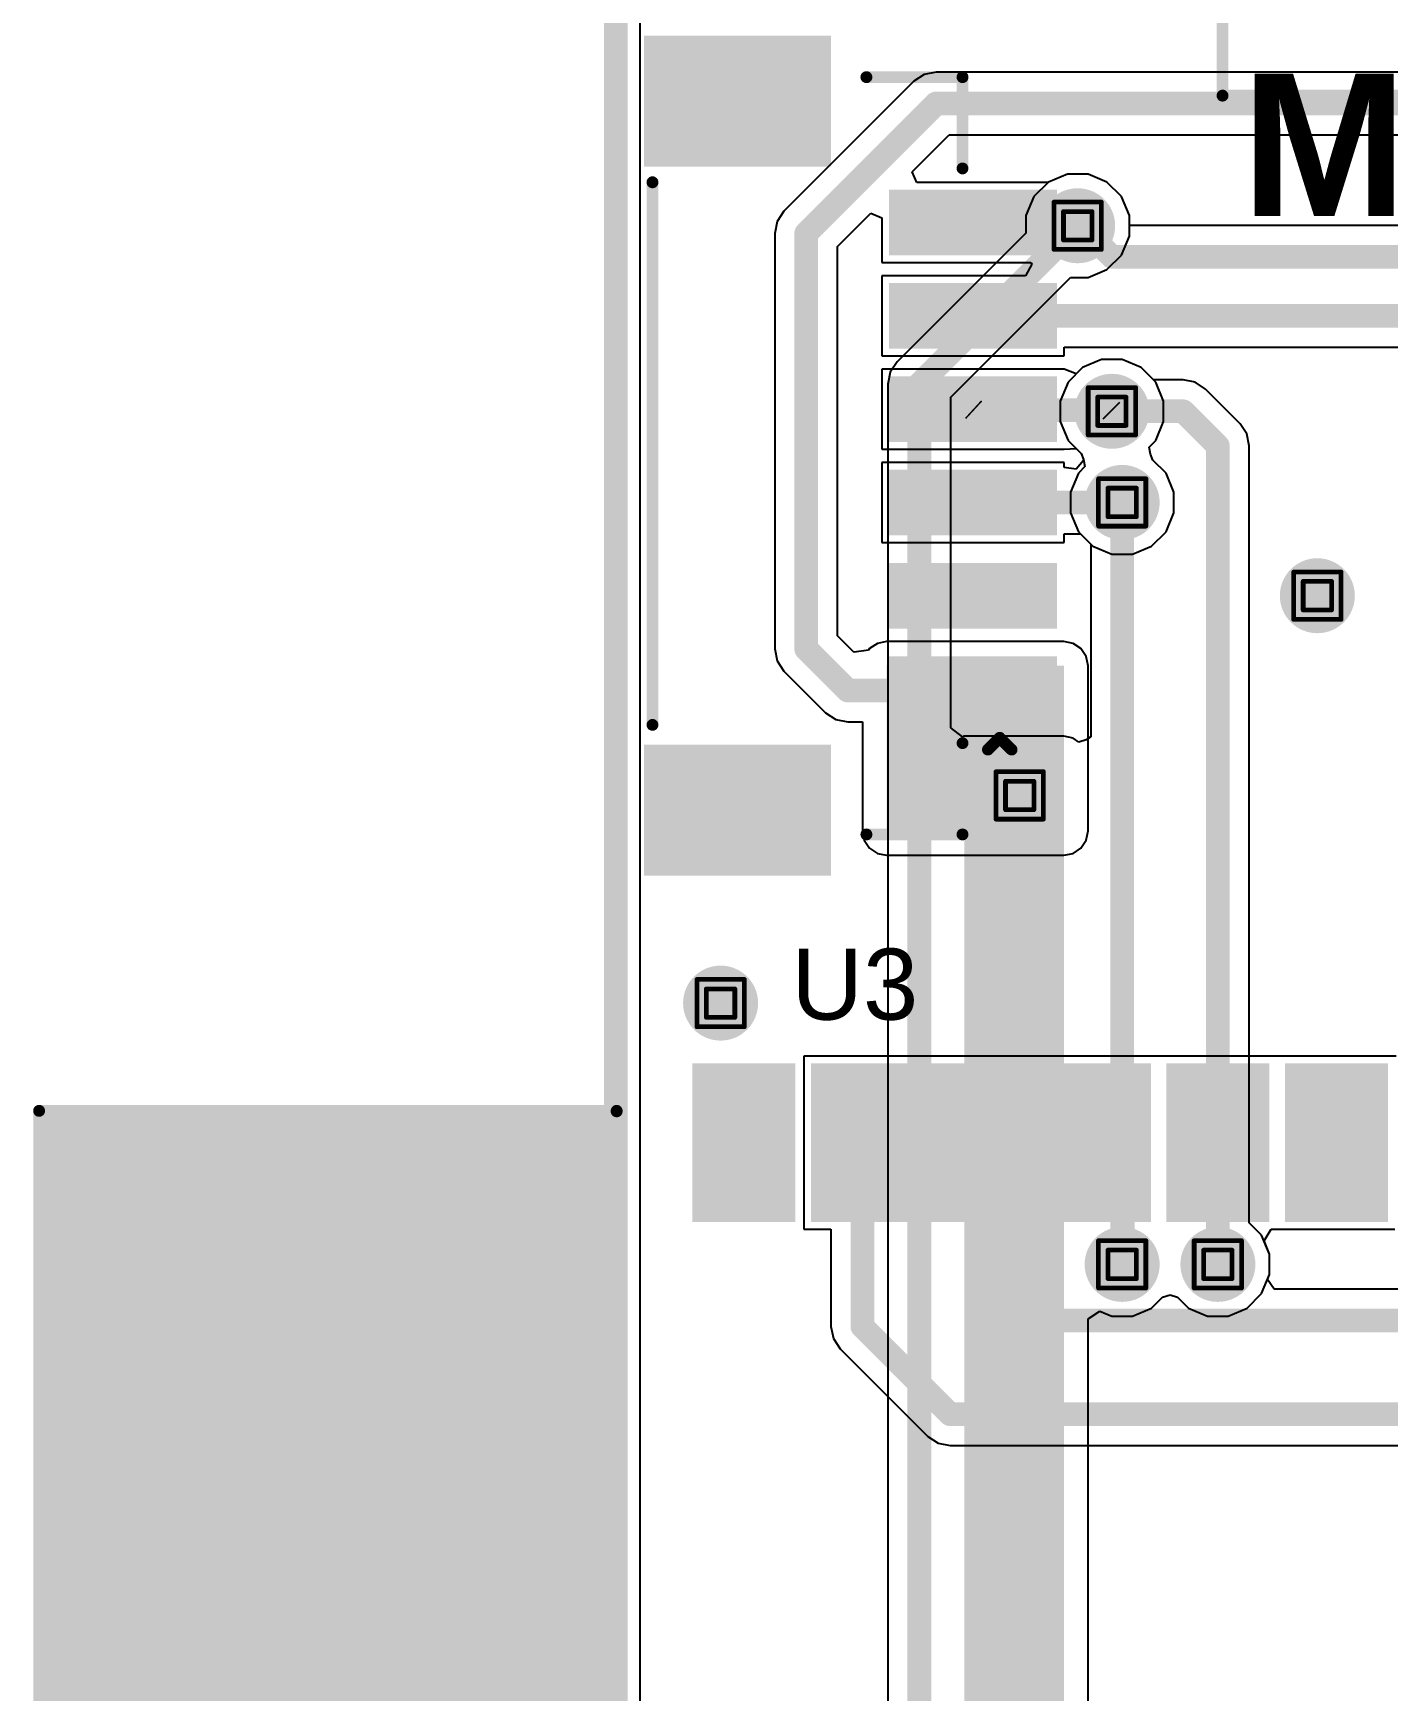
# Model space of a CAD drawing. Header units: inches. Extents: x -6 to 198, y 0 to 119.
# Drawn here: x -6.25 to 8.27, y 30.52 to 48.29 of the extents above; entities that cross this region are included whole.
import ezdxf

# ---------------------------------------------------------------- set-up
doc = ezdxf.new("R2010")
doc.units = ezdxf.units.IN
for name, color, linetype in [('Board Outline', 216, 'Continuous'), ('Bottom Layer', 5, 'Continuous'), ('Bottom Solder', 6, 'Continuous'), ('Drill Drawing', 1, 'Continuous'), ('Keep-Out Layer', 6, 'Continuous'), ('Multi-Layer', 9, 'Continuous'), ('Pad Holes', 156, 'Continuous'), ('Top Layer', 1, 'Continuous'), ('Top Overlay', 2, 'Continuous'), ('Top Paste', 8, 'Continuous'), ('Top Solder', 216, 'Continuous'), ('Via Holes', 16, 'Continuous')]:
    doc.layers.add(name, color=color, linetype=linetype)
doc.styles.add('Arial', font='', dxfattribs={"height": 0.2})
doc.styles.add('Arial_Bold', font='', dxfattribs={"height": 0.2})
doc.styles.get('Arial').set_extended_font_data('Arial')
doc.styles.get('Arial_Bold').set_extended_font_data('Arial', bold=True)

# ---------------------------------------------------------------- blocks, each defined once
blk = doc.blocks.new('41_SMD_M______31')
at = {"layer": 'Keep-Out Layer'}
blk.add_hatch(color=6, dxfattribs=at).paths.add_polyline_path([(-9.045, 10.287), (9.04, 10.287), (9.04, 16.383), (-9.045, 16.383)])
at = {"layer": 'Top Layer'}
for points in [[(8, 9.33), (9.5, 9.33), (9.5, 8.43), (8, 8.43)], [(8, 8.06), (9.5, 8.06), (9.5, 7.16), (8, 7.16)], [(8, 6.79), (9.5, 6.79), (9.5, 5.89), (8, 5.89)], [(8, 5.52), (9.5, 5.52), (9.5, 4.62), (8, 4.62)], [(8, 4.25), (9.5, 4.25), (9.5, 3.35), (8, 3.35)], [(8, 2.98), (9.5, 2.98), (9.5, 2.08), (8, 2.08)]]:
    blk.add_hatch(color=1, dxfattribs=at).paths.add_polyline_path(points)
at = {"layer": 'Top Overlay'}
for points in [[(2.746, 15.367), (5.286, 15.367), (5.286, 15.9), (2.746, 15.9)], [(3.279, 13.36), (3.279, 15.9), (2.746, 15.9), (2.746, 13.36)], [(5.286, 13.36), (5.286, 15.9), (4.752, 15.9), (4.752, 13.36)], [(7.292, 13.36), (7.292, 15.9), (6.759, 15.9), (6.759, 13.36)], [(0.739, 13.36), (3.279, 13.36), (3.279, 13.894), (0.739, 13.894)], [(4.752, 13.36), (7.292, 13.36), (7.292, 13.894), (4.752, 13.894)]]:
    blk.add_hatch(color=2, dxfattribs=at).paths.add_polyline_path(points)
at = {"layer": 'Top Paste'}
for points in [[(8, 9.33), (9.5, 9.33), (9.5, 8.43), (8, 8.43)], [(8, 8.06), (9.5, 8.06), (9.5, 7.16), (8, 7.16)], [(8, 6.79), (9.5, 6.79), (9.5, 5.89), (8, 5.89)], [(8, 5.52), (9.5, 5.52), (9.5, 4.62), (8, 4.62)], [(8, 4.25), (9.5, 4.25), (9.5, 3.35), (8, 3.35)], [(8, 2.98), (9.5, 2.98), (9.5, 2.08), (8, 2.08)]]:
    blk.add_hatch(color=8, dxfattribs=at).paths.add_polyline_path(points)
at = {"layer": 'Top Solder'}
for points in [[(7.898, 9.432), (9.602, 9.432), (9.602, 8.328), (7.898, 8.328)], [(7.898, 8.162), (9.602, 8.162), (9.602, 7.058), (7.898, 7.058)], [(7.898, 6.892), (9.602, 6.892), (9.602, 5.788), (7.898, 5.788)], [(7.898, 5.622), (9.602, 5.622), (9.602, 4.518), (7.898, 4.518)], [(7.898, 4.352), (9.602, 4.352), (9.602, 3.248), (7.898, 3.248)], [(7.898, 3.082), (9.602, 3.082), (9.602, 1.978), (7.898, 1.978)]]:
    blk.add_hatch(color=216, dxfattribs=at).paths.add_polyline_path(points)
at = {"layer": 'Top Overlay', "const_width": 0.127}
for points in [[(9.091, 16.434), (-9.096, 16.434)], [(9.091, 16.434), (9.091, 10.244)], [(9.086, 10.244), (-9.096, 10.244)]]:
    blk.add_lwpolyline(points, dxfattribs=at)
at = {"layer": 'Top Overlay', "const_width": 0.0635}
for points in [[(9.059, 16.434, 1), (9.123, 16.434, 1)], [(9.059, 16.434, 1), (9.123, 16.434, 1)], [(9.054, 10.244, 1), (9.118, 10.244, 1)], [(9.059, 10.244, 1), (9.123, 10.244, 1)]]:
    blk.add_lwpolyline(points, format="xyb", close=True, dxfattribs=at)
blk = doc.blocks.new('SS_12D10L9_33')
at = {"layer": 'Bottom Layer'}
blk.add_hatch(color=5, dxfattribs=at).paths.add_polyline_path([(-5.95, 1.25), (-3.45, 1.25), (-3.45, -1.25), (-5.95, -1.25)])
h = blk.add_hatch(color=5, dxfattribs=at)
edge = h.paths.add_edge_path()
edge.add_arc((0, 0), 1.25, 0, 360)
h = blk.add_hatch(color=5, dxfattribs=at)
edge = h.paths.add_edge_path()
edge.add_arc((4.7, 0), 1.25, 0, 360)
at = {"layer": 'Bottom Solder'}
blk.add_hatch(color=6, dxfattribs=at).paths.add_polyline_path([(-6.001, 1.301), (-3.399, 1.301), (-3.399, -1.301), (-6.001, -1.301)])
h = blk.add_hatch(color=6, dxfattribs=at)
edge = h.paths.add_edge_path()
edge.add_arc((0, 0), 1.301, 0, 360)
h = blk.add_hatch(color=6, dxfattribs=at)
edge = h.paths.add_edge_path()
edge.add_arc((4.7, 0), 1.301, 0, 360)
at = {"layer": 'Multi-Layer'}
blk.add_hatch(color=9, dxfattribs=at).paths.add_polyline_path([(-5.95, 1.25), (-3.45, 1.25), (-3.45, -1.25), (-5.95, -1.25)])
h = blk.add_hatch(color=9, dxfattribs=at)
edge = h.paths.add_edge_path()
edge.add_arc((0, 0), 1.25, 0, 360)
h = blk.add_hatch(color=9, dxfattribs=at)
edge = h.paths.add_edge_path()
edge.add_arc((4.7, 0), 1.25, 0, 360)
at = {"layer": 'Pad Holes'}
h = blk.add_hatch(color=7, dxfattribs=at)
edge = h.paths.add_edge_path()
edge.add_arc((-4.7, 0), 0.85, 0, 360)
h = blk.add_hatch(color=7, dxfattribs=at)
edge = h.paths.add_edge_path()
edge.add_arc((0, 0), 0.85, 0, 360)
h = blk.add_hatch(color=7, dxfattribs=at)
edge = h.paths.add_edge_path()
edge.add_arc((4.7, 0), 0.85, 0, 360)
at = {"layer": 'Top Layer'}
blk.add_hatch(color=1, dxfattribs=at).paths.add_polyline_path([(-5.95, 1.25), (-3.45, 1.25), (-3.45, -1.25), (-5.95, -1.25)])
h = blk.add_hatch(color=1, dxfattribs=at)
edge = h.paths.add_edge_path()
edge.add_arc((0, 0), 1.25, 0, 360)
h = blk.add_hatch(color=1, dxfattribs=at)
edge = h.paths.add_edge_path()
edge.add_arc((4.7, 0), 1.25, 0, 360)
at = {"layer": 'Top Solder'}
blk.add_hatch(color=216, dxfattribs=at).paths.add_polyline_path([(-6.001, 1.301), (-3.399, 1.301), (-3.399, -1.301), (-6.001, -1.301)])
h = blk.add_hatch(color=216, dxfattribs=at)
edge = h.paths.add_edge_path()
edge.add_arc((0, 0), 1.301, 0, 360)
h = blk.add_hatch(color=216, dxfattribs=at)
edge = h.paths.add_edge_path()
edge.add_arc((4.7, 0), 1.301, 0, 360)
at = {"layer": 'Top Overlay', "const_width": 0.127}
for points in [[(-6.477, 3.429), (6.477, 3.429)], [(-6.477, -3.429), (-6.477, 3.429)], [(6.477, -3.429), (6.477, 3.429)], [(-2.794, 2.54), (2.921, 2.54)], [(-2.794, -2.54), (-2.794, 2.54)], [(-2.286, 2.54), (-1.905, 2.54)], [(-2.286, -2.54), (-2.286, 2.54)], [(-1.905, -2.54), (-1.905, 2.54)], [(-1.376, 0.544), (-1.376, 2.54)], [(-0.817, 1.235), (-0.817, 2.54)], [(-0.309, 1.448), (-0.309, 2.54)], [(-0.004, 1.481), (-0.004, 2.54)], [(2.921, -2.54), (2.921, 2.54)], [(-1.376, -2.54), (-1.376, -0.544)], [(-0.817, -2.54), (-0.817, -1.235)], [(-0.309, -2.54), (-0.309, -1.448)], [(-0.004, -2.54), (-0.004, -1.481)], [(-2.794, -2.54), (2.921, -2.54)], [(-2.286, -2.54), (-1.905, -2.54)], [(-6.477, -3.429), (6.477, -3.429)]]:
    blk.add_lwpolyline(points, dxfattribs=at)
at = {"layer": 'Top Overlay', "const_width": 0.0635}
for points in [[(-6.509, 3.429, 1), (-6.445, 3.429, 1)], [(-6.509, 3.429, 1), (-6.445, 3.429, 1)], [(6.445, 3.429, 1), (6.509, 3.429, 1)], [(6.445, 3.429, 1), (6.509, 3.429, 1)], [(-2.826, 2.54, 1), (-2.762, 2.54, 1)], [(-2.826, 2.54, 1), (-2.762, 2.54, 1)], [(-2.318, 2.54, 1), (-2.254, 2.54, 1)], [(-2.318, 2.54, 1), (-2.254, 2.54, 1)], [(-1.937, 2.54, 1), (-1.873, 2.54, 1)], [(-1.937, 2.54, 1), (-1.873, 2.54, 1)], [(-1.408, 2.54, 1), (-1.344, 2.54, 1)], [(-0.849, 2.54, 1), (-0.785, 2.54, 1)], [(-0.341, 2.54, 1), (-0.277, 2.54, 1)], [(-0.036, 2.54, 1), (0.028, 2.54, 1)], [(2.889, 2.54, 1), (2.953, 2.54, 1)], [(2.889, 2.54, 1), (2.953, 2.54, 1)], [(-0.341, 1.448, 1), (-0.277, 1.448, 1)], [(-0.036, 1.481, 1), (0.028, 1.481, 1)], [(-0.849, 1.235, 1), (-0.785, 1.235, 1)], [(-1.408, 0.544, 1), (-1.344, 0.544, 1)], [(-1.408, -0.544, 1), (-1.344, -0.544, 1)], [(-0.849, -1.235, 1), (-0.785, -1.235, 1)], [(-0.341, -1.448, 1), (-0.277, -1.448, 1)], [(-0.036, -1.481, 1), (0.028, -1.481, 1)], [(-2.826, -2.54, 1), (-2.762, -2.54, 1)], [(-2.826, -2.54, 1), (-2.762, -2.54, 1)], [(-2.318, -2.54, 1), (-2.254, -2.54, 1)], [(-2.318, -2.54, 1), (-2.254, -2.54, 1)], [(-1.937, -2.54, 1), (-1.873, -2.54, 1)], [(-1.937, -2.54, 1), (-1.873, -2.54, 1)], [(-1.408, -2.54, 1), (-1.344, -2.54, 1)], [(-0.849, -2.54, 1), (-0.785, -2.54, 1)], [(-0.341, -2.54, 1), (-0.277, -2.54, 1)], [(-0.036, -2.54, 1), (0.028, -2.54, 1)], [(2.889, -2.54, 1), (2.953, -2.54, 1)], [(2.889, -2.54, 1), (2.953, -2.54, 1)], [(-6.509, -3.429, 1), (-6.445, -3.429, 1)], [(-6.509, -3.429, 1), (-6.445, -3.429, 1)], [(6.445, -3.429, 1), (6.509, -3.429, 1)], [(6.445, -3.429, 1), (6.509, -3.429, 1)]]:
    blk.add_lwpolyline(points, format="xyb", close=True, dxfattribs=at)
blk = doc.blocks.new('V________T______85')
at = {"layer": 'Top Layer'}
for points in [[(-4.4, 2.162), (-3.2, 2.162), (-3.2, 0.362), (-4.4, 0.362)], [(3.2, 2.162), (4.4, 2.162), (4.4, 0.362), (3.2, 0.362)], [(-2.75, -0.462), (-2.25, -0.462), (-2.25, -2.062), (-2.75, -2.062)], [(-1.75, -0.462), (-1.25, -0.462), (-1.25, -2.062), (-1.75, -2.062)], [(-0.75, -0.462), (-0.25, -0.462), (-0.25, -2.062), (-0.75, -2.062)], [(0.25, -0.462), (0.75, -0.462), (0.75, -2.062), (0.25, -2.062)], [(1.25, -0.462), (1.75, -0.462), (1.75, -2.062), (1.25, -2.062)], [(2.25, -0.462), (2.75, -0.462), (2.75, -2.062), (2.25, -2.062)]]:
    blk.add_hatch(color=1, dxfattribs=at).paths.add_polyline_path(points)
at = {"layer": 'Top Paste'}
for points in [[(-4.4, 2.162), (-3.2, 2.162), (-3.2, 0.362), (-4.4, 0.362)], [(3.2, 2.162), (4.4, 2.162), (4.4, 0.362), (3.2, 0.362)], [(-2.75, -0.462), (-2.25, -0.462), (-2.25, -2.062), (-2.75, -2.062)], [(-1.75, -0.462), (-1.25, -0.462), (-1.25, -2.062), (-1.75, -2.062)], [(-0.75, -0.462), (-0.25, -0.462), (-0.25, -2.062), (-0.75, -2.062)], [(0.25, -0.462), (0.75, -0.462), (0.75, -2.062), (0.25, -2.062)], [(1.25, -0.462), (1.75, -0.462), (1.75, -2.062), (1.25, -2.062)], [(2.25, -0.462), (2.75, -0.462), (2.75, -2.062), (2.25, -2.062)]]:
    blk.add_hatch(color=8, dxfattribs=at).paths.add_polyline_path(points)
at = {"layer": 'Top Solder'}
for points in [[(-4.502, 2.264), (-3.098, 2.264), (-3.098, 0.261), (-4.502, 0.261)], [(3.098, 2.264), (4.502, 2.264), (4.502, 0.261), (3.098, 0.261)], [(-2.852, -0.361), (-2.148, -0.361), (-2.148, -2.164), (-2.852, -2.164)], [(-1.852, -0.361), (-1.148, -0.361), (-1.148, -2.164), (-1.852, -2.164)], [(-0.852, -0.361), (-0.148, -0.361), (-0.148, -2.164), (-0.852, -2.164)], [(0.148, -0.361), (0.852, -0.361), (0.852, -2.164), (0.148, -2.164)], [(1.148, -0.361), (1.852, -0.361), (1.852, -2.164), (1.148, -2.164)], [(2.148, -0.361), (2.852, -0.361), (2.852, -2.164), (2.148, -2.164)]]:
    blk.add_hatch(color=216, dxfattribs=at).paths.add_polyline_path(points)
at = {"layer": 'Top Overlay', "const_width": 0.127}
for points in [[(-2.884, 2.173), (2.932, 2.173)], [(-4.059, -0.12), (-4.059, -1.15)], [(4.059, -0.12), (4.059, -1.15)], [(-4.059, -1.15), (-3.08, -1.15)], [(3.08, -1.15), (4.059, -1.15)], [(-3.15, -1.422), (-3.15, -1.676)], [(-3.15, -1.422), (-3.023, -1.549)], [(-3.023, -1.549), (-3.15, -1.676)]]:
    blk.add_lwpolyline(points, dxfattribs=at)
at = {"layer": 'Top Overlay', "const_width": 0.0635}
for points in [[(-2.916, 2.173, 1), (-2.853, 2.173, 1)], [(2.9, 2.173, 1), (2.964, 2.173, 1)], [(-4.091, -0.12, 1), (-4.027, -0.12, 1)], [(4.027, -0.12, 1), (4.091, -0.12, 1)], [(-4.091, -1.15, 1), (-4.027, -1.15, 1)], [(-4.091, -1.15, 1), (-4.027, -1.15, 1)], [(-3.112, -1.15, 1), (-3.049, -1.15, 1)], [(3.049, -1.15, 1), (3.112, -1.15, 1)], [(4.027, -1.15, 1), (4.091, -1.15, 1)], [(4.027, -1.15, 1), (4.091, -1.15, 1)], [(-3.181, -1.422, 1), (-3.118, -1.422, 1)], [(-3.181, -1.422, 1), (-3.118, -1.422, 1)], [(-3.054, -1.549, 1), (-2.991, -1.549, 1)], [(-3.054, -1.549, 1), (-2.991, -1.549, 1)], [(-3.181, -1.676, 1), (-3.118, -1.676, 1)], [(-3.181, -1.676, 1), (-3.118, -1.676, 1)]]:
    blk.add_lwpolyline(points, format="xyb", close=True, dxfattribs=at)

msp = doc.modelspace()

# ---------------------------------------------------------------- hatches: boundary and pattern name
at = {"layer": 'Bottom Layer'}
h = msp.add_hatch(color=5, dxfattribs=at)
edge = h.paths.add_edge_path()
edge.add_arc((4.949, 46.23), 0.3, 0, 360)
h = msp.add_hatch(color=5, dxfattribs=at)
edge = h.paths.add_edge_path()
edge.add_arc((5.316, 44.241), 0.3, 0, 360)
h = msp.add_hatch(color=5, dxfattribs=at)
edge = h.paths.add_edge_path()
edge.add_arc((5.426, 43.264), 0.3, 0, 360)
h = msp.add_hatch(color=5, dxfattribs=at)
edge = h.paths.add_edge_path()
edge.add_arc((7.518, 42.264), 0.3, 0, 360)
msp.add_hatch(color=5, dxfattribs=at).paths.add_polyline_path([(3.734, 20.145), (4.801, 20.145), (4.801, 40.498), (3.734, 40.498)])
h = msp.add_hatch(color=5, dxfattribs=at)
edge = h.paths.add_edge_path()
edge.add_arc((4.328, 40.123), 0.3, 0, 360)
h = msp.add_hatch(color=5, dxfattribs=at)
edge = h.paths.add_edge_path()
edge.add_arc((1.122, 37.897), 0.3, 0, 360)
h = msp.add_hatch(color=5, dxfattribs=at)
edge = h.paths.add_edge_path()
edge.add_arc((5.426, 35.096), 0.3, 0, 360)
h = msp.add_hatch(color=5, dxfattribs=at)
edge = h.paths.add_edge_path()
edge.add_arc((6.452, 35.096), 0.3, 0, 360)
at = {"layer": 'Bottom Solder'}
h = msp.add_hatch(color=6, dxfattribs=at)
edge = h.paths.add_edge_path()
edge.add_arc((4.949, 46.23), 0.402, 0, 360)
h = msp.add_hatch(color=6, dxfattribs=at)
edge = h.paths.add_edge_path()
edge.add_arc((5.316, 44.241), 0.402, 0, 360)
h = msp.add_hatch(color=6, dxfattribs=at)
edge = h.paths.add_edge_path()
edge.add_arc((5.426, 43.264), 0.402, 0, 360)
h = msp.add_hatch(color=6, dxfattribs=at)
edge = h.paths.add_edge_path()
edge.add_arc((7.518, 42.264), 0.402, 0, 360)
h = msp.add_hatch(color=6, dxfattribs=at)
edge = h.paths.add_edge_path()
edge.add_arc((4.328, 40.123), 0.402, 0, 360)
h = msp.add_hatch(color=6, dxfattribs=at)
edge = h.paths.add_edge_path()
edge.add_arc((1.122, 37.897), 0.402, 0, 360)
h = msp.add_hatch(color=6, dxfattribs=at)
edge = h.paths.add_edge_path()
edge.add_arc((5.426, 35.096), 0.402, 0, 360)
h = msp.add_hatch(color=6, dxfattribs=at)
edge = h.paths.add_edge_path()
edge.add_arc((6.452, 35.096), 0.402, 0, 360)
at = {"layer": 'Top Layer'}
h = msp.add_hatch(color=1, dxfattribs=at)
edge = h.paths.add_edge_path()
edge.add_arc((4.949, 46.23), 0.3, 0, 360)
h = msp.add_hatch(color=1, dxfattribs=at)
edge = h.paths.add_edge_path()
edge.add_arc((5.316, 44.241), 0.3, 0, 360)
h = msp.add_hatch(color=1, dxfattribs=at)
edge = h.paths.add_edge_path()
edge.add_arc((5.426, 43.264), 0.3, 0, 360)
h = msp.add_hatch(color=1, dxfattribs=at)
edge = h.paths.add_edge_path()
edge.add_arc((7.518, 42.264), 0.3, 0, 360)
msp.add_hatch(color=1, dxfattribs=at).paths.add_polyline_path([(2.902, 39.742), (4.801, 39.742), (4.801, 41.514), (2.902, 41.514)])
h = msp.add_hatch(color=1, dxfattribs=at)
edge = h.paths.add_edge_path()
edge.add_arc((4.328, 40.123), 0.3, 0, 360)
h = msp.add_hatch(color=1, dxfattribs=at)
edge = h.paths.add_edge_path()
edge.add_arc((1.122, 37.897), 0.3, 0, 360)
h = msp.add_hatch(color=1, dxfattribs=at)
edge = h.paths.add_edge_path()
edge.add_arc((5.426, 35.096), 0.3, 0, 360)
h = msp.add_hatch(color=1, dxfattribs=at)
edge = h.paths.add_edge_path()
edge.add_arc((6.452, 35.096), 0.3, 0, 360)
at = {"layer": 'Top Solder'}
h = msp.add_hatch(color=216, dxfattribs=at)
edge = h.paths.add_edge_path()
edge.add_arc((4.949, 46.23), 0.402, 0, 360)
h = msp.add_hatch(color=216, dxfattribs=at)
edge = h.paths.add_edge_path()
edge.add_arc((5.316, 44.241), 0.402, 0, 360)
h = msp.add_hatch(color=216, dxfattribs=at)
edge = h.paths.add_edge_path()
edge.add_arc((5.426, 43.264), 0.402, 0, 360)
h = msp.add_hatch(color=216, dxfattribs=at)
edge = h.paths.add_edge_path()
edge.add_arc((7.518, 42.264), 0.402, 0, 360)
h = msp.add_hatch(color=216, dxfattribs=at)
edge = h.paths.add_edge_path()
edge.add_arc((4.328, 40.123), 0.402, 0, 360)
h = msp.add_hatch(color=216, dxfattribs=at)
edge = h.paths.add_edge_path()
edge.add_arc((1.122, 37.897), 0.402, 0, 360)
h = msp.add_hatch(color=216, dxfattribs=at)
edge = h.paths.add_edge_path()
edge.add_arc((5.426, 35.096), 0.402, 0, 360)
h = msp.add_hatch(color=216, dxfattribs=at)
edge = h.paths.add_edge_path()
edge.add_arc((6.452, 35.096), 0.402, 0, 360)
at = {"layer": 'Via Holes'}
h = msp.add_hatch(color=7, dxfattribs=at)
edge = h.paths.add_edge_path()
edge.add_arc((4.949, 46.23), 0.15, 0, 360)
h = msp.add_hatch(color=7, dxfattribs=at)
edge = h.paths.add_edge_path()
edge.add_arc((5.316, 44.241), 0.15, 0, 360)
h = msp.add_hatch(color=7, dxfattribs=at)
edge = h.paths.add_edge_path()
edge.add_arc((5.426, 43.264), 0.15, 0, 360)
h = msp.add_hatch(color=7, dxfattribs=at)
edge = h.paths.add_edge_path()
edge.add_arc((7.518, 42.264), 0.15, 0, 360)
h = msp.add_hatch(color=7, dxfattribs=at)
edge = h.paths.add_edge_path()
edge.add_arc((4.328, 40.123), 0.15, 0, 360)
h = msp.add_hatch(color=7, dxfattribs=at)
edge = h.paths.add_edge_path()
edge.add_arc((1.122, 37.897), 0.15, 0, 360)
h = msp.add_hatch(color=7, dxfattribs=at)
edge = h.paths.add_edge_path()
edge.add_arc((5.426, 35.096), 0.15, 0, 360)
h = msp.add_hatch(color=7, dxfattribs=at)
edge = h.paths.add_edge_path()
edge.add_arc((6.452, 35.096), 0.15, 0, 360)

# ---------------------------------------------------------------- linework, layer by layer
at = {"layer": 'Board Outline', "const_width": 0.254}
msp.add_lwpolyline([(0, 0), (0, 55)], dxfattribs=at)
at = {"layer": 'Bottom Layer'}
for p, q in [((0.259, 4.271), (0.259, 50.729)), ((4.839, 46.784), (4.636, 46.699)), ((5.06, 46.784), (4.839, 46.784)), ((5.263, 46.699), (5.06, 46.784)), ((4.636, 46.699), (4.48, 46.543)), ((5.419, 46.543), (5.263, 46.699)), ((4.48, 46.543), (4.395, 46.34)), ((5.503, 46.34), (5.419, 46.543)), ((4.395, 46.34), (4.395, 46.152)), ((5.503, 46.119), (5.503, 46.34)), ((4.395, 46.152), (3.014, 44.77)), ((5.419, 45.916), (5.503, 46.119)), ((5.263, 45.76), (5.419, 45.916)), ((3.588, 44.392), (4.872, 45.676)), ((4.872, 45.676), (5.06, 45.676)), ((5.06, 45.676), (5.263, 45.76)), ((5.206, 44.795), (5.002, 44.711)), ((5.426, 44.795), (5.206, 44.795)), ((5.63, 44.711), (5.426, 44.795)), ((2.941, 44.661), (2.915, 44.532)), ((3.014, 44.77), (2.941, 44.661)), ((5.002, 44.711), (4.846, 44.555)), ((5.763, 44.578), (5.63, 44.711)), ((2.915, 44.532), (2.915, 18.36)), ((4.846, 44.555), (4.762, 44.351)), ((6.081, 44.578), (5.763, 44.578)), ((6.21, 44.552), (6.081, 44.578)), ((6.319, 44.479), (6.21, 44.552)), ((6.69, 44.108), (6.319, 44.479)), ((3.588, 40.847), (3.588, 44.392)), ((4.762, 44.351), (4.762, 44.131)), ((4.762, 44.131), (4.846, 43.927)), ((6.763, 43.999), (6.69, 44.108)), ((4.846, 43.927), (4.986, 43.787)), ((6.788, 43.87), (6.763, 43.999)), ((4.986, 43.787), (5.011, 43.725)), ((5.011, 43.725), (5.027, 43.648)), ((6.788, 35.543), (6.788, 43.87)), ((4.957, 43.578), (4.872, 43.374)), ((5.027, 43.648), (4.957, 43.578)), ((4.872, 43.374), (4.872, 43.154)), ((4.872, 43.154), (4.957, 42.95)), ((4.957, 42.95), (5.09, 42.817)), ((5.09, 42.817), (5.09, 40.751)), ((3.715, 40.753), (3.588, 40.847)), ((3.734, 40.757), (3.715, 40.753)), ((4.801, 40.757), (3.734, 40.757)), ((4.9, 40.737), (4.801, 40.757)), ((4.963, 40.695), (4.9, 40.737)), ((5.041, 40.719), (4.963, 40.695)), ((5.09, 40.751), (5.041, 40.719)), ((6.921, 35.41), (6.788, 35.543)), ((7.006, 35.207), (6.921, 35.41)), ((7.006, 34.986), (7.006, 35.207)), ((6.921, 34.783), (7.006, 34.986)), ((5.74, 34.627), (5.86, 34.746)), ((5.86, 34.746), (5.939, 34.77)), ((5.939, 34.77), (6.018, 34.746)), ((6.018, 34.746), (6.138, 34.627)), ((6.765, 34.627), (6.921, 34.783)), ((5.06, 34.514), (5.187, 34.596)), ((5.06, 23.547), (5.06, 34.514)), ((5.187, 34.596), (5.316, 34.542)), ((5.316, 34.542), (5.537, 34.542)), ((5.537, 34.542), (5.74, 34.627)), ((6.138, 34.627), (6.341, 34.542)), ((6.341, 34.542), (6.562, 34.542)), ((6.562, 34.542), (6.765, 34.627))]:
    msp.add_line(p, q, dxfattribs=at)
at = {"layer": 'Bottom Layer', "const_width": 0.254}
for points in [[(3.252, 44.532), (4.949, 46.23)], [(3.252, 18.36), (3.252, 44.532)], [(5.316, 44.241), (6.081, 44.241)], [(6.081, 44.241), (6.452, 43.87)], [(6.452, 35.341), (6.452, 43.87)], [(5.426, 35.096), (5.426, 43.264)]]:
    msp.add_lwpolyline(points, dxfattribs=at)
at = {"layer": 'Bottom Layer', "const_width": 0.127}
for points in [[(4.886, 46.23, 1), (5.013, 46.23, 1)], [(3.188, 44.532, 1), (3.315, 44.532, 1)], [(3.188, 44.532, 1), (3.315, 44.532, 1)], [(5.252, 44.241, 1), (5.379, 44.241, 1)], [(6.017, 44.241, 1), (6.144, 44.241, 1)], [(6.017, 44.241, 1), (6.144, 44.241, 1)], [(6.388, 43.87, 1), (6.515, 43.87, 1)], [(6.388, 43.87, 1), (6.515, 43.87, 1)], [(5.363, 43.264, 1), (5.49, 43.264, 1)], [(6.388, 35.341, 1), (6.515, 35.341, 1)], [(5.363, 35.096, 1), (5.49, 35.096, 1)]]:
    msp.add_lwpolyline(points, format="xyb", close=True, dxfattribs=at)
at = {"layer": 'Drill Drawing', "const_width": 0.0508}
for points in [[(4.695, 46.484), (5.203, 46.484)], [(4.695, 45.976), (4.695, 46.484)], [(4.797, 46.382), (5.102, 46.382)], [(4.797, 46.077), (4.797, 46.382)], [(5.102, 46.077), (5.102, 46.382)], [(5.203, 45.976), (5.203, 46.484)], [(4.797, 46.077), (5.102, 46.077)], [(4.695, 45.976), (5.203, 45.976)], [(5.062, 44.495), (5.57, 44.495)], [(5.062, 43.987), (5.062, 44.495)], [(5.57, 43.987), (5.57, 44.495)], [(5.163, 44.393), (5.468, 44.393)], [(5.163, 44.089), (5.163, 44.393)], [(5.468, 44.089), (5.468, 44.393)], [(5.163, 44.089), (5.468, 44.089)], [(5.062, 43.987), (5.57, 43.987)], [(5.172, 43.518), (5.68, 43.518)], [(5.172, 43.01), (5.172, 43.518)], [(5.68, 43.01), (5.68, 43.518)], [(5.274, 43.417), (5.579, 43.417)], [(5.274, 43.112), (5.274, 43.417)], [(5.579, 43.112), (5.579, 43.417)], [(5.172, 43.01), (5.68, 43.01)], [(5.274, 43.112), (5.579, 43.112)], [(7.264, 42.518), (7.772, 42.518)], [(7.264, 42.01), (7.264, 42.518)], [(7.772, 42.01), (7.772, 42.518)], [(7.366, 42.417), (7.671, 42.417)], [(7.366, 42.112), (7.366, 42.417)], [(7.671, 42.112), (7.671, 42.417)], [(7.366, 42.112), (7.671, 42.112)], [(7.264, 42.01), (7.772, 42.01)], [(4.074, 40.377), (4.582, 40.377)], [(4.074, 39.869), (4.074, 40.377)], [(4.582, 39.869), (4.582, 40.377)], [(4.176, 40.275), (4.48, 40.275)], [(4.176, 39.97), (4.176, 40.275)], [(4.48, 39.97), (4.48, 40.275)], [(4.176, 39.97), (4.48, 39.97)], [(4.074, 39.869), (4.582, 39.869)], [(0.868, 38.151), (1.376, 38.151)], [(0.868, 37.643), (0.868, 38.151)], [(0.97, 38.049), (1.275, 38.049)], [(0.97, 37.744), (0.97, 38.049)], [(1.275, 37.744), (1.275, 38.049)], [(1.376, 37.643), (1.376, 38.151)], [(0.97, 37.744), (1.275, 37.744)], [(0.868, 37.643), (1.376, 37.643)], [(5.172, 35.35), (5.68, 35.35)], [(5.172, 34.842), (5.172, 35.35)], [(5.68, 34.842), (5.68, 35.35)], [(6.198, 35.35), (6.706, 35.35)], [(6.198, 34.842), (6.198, 35.35)], [(6.706, 34.842), (6.706, 35.35)], [(5.274, 35.249), (5.579, 35.249)], [(5.274, 34.944), (5.274, 35.249)], [(5.579, 34.944), (5.579, 35.249)], [(6.299, 35.249), (6.604, 35.249)], [(6.299, 34.944), (6.299, 35.249)], [(6.604, 34.944), (6.604, 35.249)], [(5.172, 34.842), (5.68, 34.842)], [(5.274, 34.944), (5.579, 34.944)], [(6.198, 34.842), (6.706, 34.842)], [(6.299, 34.944), (6.604, 34.944)]]:
    msp.add_lwpolyline(points, dxfattribs=at)
at = {"layer": 'Drill Drawing', "const_width": 0.0254}
for points in [[(4.683, 46.484, 1), (4.708, 46.484, 1)], [(4.683, 46.484, 1), (4.708, 46.484, 1)], [(4.784, 46.382, 1), (4.81, 46.382, 1)], [(4.784, 46.382, 1), (4.81, 46.382, 1)], [(5.089, 46.382, 1), (5.115, 46.382, 1)], [(5.089, 46.382, 1), (5.115, 46.382, 1)], [(5.191, 46.484, 1), (5.216, 46.484, 1)], [(5.191, 46.484, 1), (5.216, 46.484, 1)], [(4.784, 46.077, 1), (4.81, 46.077, 1)], [(4.784, 46.077, 1), (4.81, 46.077, 1)], [(5.089, 46.077, 1), (5.115, 46.077, 1)], [(5.089, 46.077, 1), (5.115, 46.077, 1)], [(4.683, 45.976, 1), (4.708, 45.976, 1)], [(4.683, 45.976, 1), (4.708, 45.976, 1)], [(5.191, 45.976, 1), (5.216, 45.976, 1)], [(5.191, 45.976, 1), (5.216, 45.976, 1)], [(5.049, 44.495, 1), (5.075, 44.495, 1)], [(5.049, 44.495, 1), (5.075, 44.495, 1)], [(5.557, 44.495, 1), (5.583, 44.495, 1)], [(5.557, 44.495, 1), (5.583, 44.495, 1)], [(5.151, 44.393, 1), (5.176, 44.393, 1)], [(5.151, 44.393, 1), (5.176, 44.393, 1)], [(5.456, 44.393, 1), (5.481, 44.393, 1)], [(5.456, 44.393, 1), (5.481, 44.393, 1)], [(5.151, 44.089, 1), (5.176, 44.089, 1)], [(5.151, 44.089, 1), (5.176, 44.089, 1)], [(5.456, 44.089, 1), (5.481, 44.089, 1)], [(5.456, 44.089, 1), (5.481, 44.089, 1)], [(5.049, 43.987, 1), (5.075, 43.987, 1)], [(5.049, 43.987, 1), (5.075, 43.987, 1)], [(5.557, 43.987, 1), (5.583, 43.987, 1)], [(5.557, 43.987, 1), (5.583, 43.987, 1)], [(5.16, 43.518, 1), (5.185, 43.518, 1)], [(5.16, 43.518, 1), (5.185, 43.518, 1)], [(5.668, 43.518, 1), (5.693, 43.518, 1)], [(5.668, 43.518, 1), (5.693, 43.518, 1)], [(5.261, 43.417, 1), (5.287, 43.417, 1)], [(5.261, 43.417, 1), (5.287, 43.417, 1)], [(5.566, 43.417, 1), (5.592, 43.417, 1)], [(5.566, 43.417, 1), (5.592, 43.417, 1)], [(5.16, 43.01, 1), (5.185, 43.01, 1)], [(5.16, 43.01, 1), (5.185, 43.01, 1)], [(5.261, 43.112, 1), (5.287, 43.112, 1)], [(5.261, 43.112, 1), (5.287, 43.112, 1)], [(5.566, 43.112, 1), (5.592, 43.112, 1)], [(5.566, 43.112, 1), (5.592, 43.112, 1)], [(5.668, 43.01, 1), (5.693, 43.01, 1)], [(5.668, 43.01, 1), (5.693, 43.01, 1)], [(7.252, 42.518, 1), (7.277, 42.518, 1)], [(7.252, 42.518, 1), (7.277, 42.518, 1)], [(7.76, 42.518, 1), (7.785, 42.518, 1)], [(7.76, 42.518, 1), (7.785, 42.518, 1)], [(7.353, 42.417, 1), (7.379, 42.417, 1)], [(7.353, 42.417, 1), (7.379, 42.417, 1)], [(7.658, 42.417, 1), (7.684, 42.417, 1)], [(7.658, 42.417, 1), (7.684, 42.417, 1)], [(7.353, 42.112, 1), (7.379, 42.112, 1)], [(7.353, 42.112, 1), (7.379, 42.112, 1)], [(7.658, 42.112, 1), (7.684, 42.112, 1)], [(7.658, 42.112, 1), (7.684, 42.112, 1)], [(7.252, 42.01, 1), (7.277, 42.01, 1)], [(7.252, 42.01, 1), (7.277, 42.01, 1)], [(7.76, 42.01, 1), (7.785, 42.01, 1)], [(7.76, 42.01, 1), (7.785, 42.01, 1)], [(4.061, 40.377, 1), (4.087, 40.377, 1)], [(4.061, 40.377, 1), (4.087, 40.377, 1)], [(4.569, 40.377, 1), (4.595, 40.377, 1)], [(4.569, 40.377, 1), (4.595, 40.377, 1)], [(4.163, 40.275, 1), (4.188, 40.275, 1)], [(4.163, 40.275, 1), (4.188, 40.275, 1)], [(4.468, 40.275, 1), (4.493, 40.275, 1)], [(4.468, 40.275, 1), (4.493, 40.275, 1)], [(4.163, 39.97, 1), (4.188, 39.97, 1)], [(4.163, 39.97, 1), (4.188, 39.97, 1)], [(4.468, 39.97, 1), (4.493, 39.97, 1)], [(4.468, 39.97, 1), (4.493, 39.97, 1)], [(4.061, 39.869, 1), (4.087, 39.869, 1)], [(4.061, 39.869, 1), (4.087, 39.869, 1)], [(4.569, 39.869, 1), (4.595, 39.869, 1)], [(4.569, 39.869, 1), (4.595, 39.869, 1)], [(0.856, 38.151, 1), (0.881, 38.151, 1)], [(0.856, 38.151, 1), (0.881, 38.151, 1)], [(0.957, 38.049, 1), (0.983, 38.049, 1)], [(0.957, 38.049, 1), (0.983, 38.049, 1)], [(1.262, 38.049, 1), (1.288, 38.049, 1)], [(1.262, 38.049, 1), (1.288, 38.049, 1)], [(1.364, 38.151, 1), (1.389, 38.151, 1)], [(1.364, 38.151, 1), (1.389, 38.151, 1)], [(0.957, 37.744, 1), (0.983, 37.744, 1)], [(0.957, 37.744, 1), (0.983, 37.744, 1)], [(1.262, 37.744, 1), (1.288, 37.744, 1)], [(1.262, 37.744, 1), (1.288, 37.744, 1)], [(0.856, 37.643, 1), (0.881, 37.643, 1)], [(0.856, 37.643, 1), (0.881, 37.643, 1)], [(1.364, 37.643, 1), (1.389, 37.643, 1)], [(1.364, 37.643, 1), (1.389, 37.643, 1)], [(5.16, 35.35, 1), (5.185, 35.35, 1)], [(5.16, 35.35, 1), (5.185, 35.35, 1)], [(5.668, 35.35, 1), (5.693, 35.35, 1)], [(5.668, 35.35, 1), (5.693, 35.35, 1)], [(6.185, 35.35, 1), (6.21, 35.35, 1)], [(6.185, 35.35, 1), (6.21, 35.35, 1)], [(6.693, 35.35, 1), (6.718, 35.35, 1)], [(6.693, 35.35, 1), (6.718, 35.35, 1)], [(5.261, 35.249, 1), (5.287, 35.249, 1)], [(5.261, 35.249, 1), (5.287, 35.249, 1)], [(5.566, 35.249, 1), (5.592, 35.249, 1)], [(5.566, 35.249, 1), (5.592, 35.249, 1)], [(6.286, 35.249, 1), (6.312, 35.249, 1)], [(6.286, 35.249, 1), (6.312, 35.249, 1)], [(6.591, 35.249, 1), (6.617, 35.249, 1)], [(6.591, 35.249, 1), (6.617, 35.249, 1)], [(5.16, 34.842, 1), (5.185, 34.842, 1)], [(5.16, 34.842, 1), (5.185, 34.842, 1)], [(5.261, 34.944, 1), (5.287, 34.944, 1)], [(5.261, 34.944, 1), (5.287, 34.944, 1)], [(5.566, 34.944, 1), (5.592, 34.944, 1)], [(5.566, 34.944, 1), (5.592, 34.944, 1)], [(5.668, 34.842, 1), (5.693, 34.842, 1)], [(5.668, 34.842, 1), (5.693, 34.842, 1)], [(6.185, 34.842, 1), (6.21, 34.842, 1)], [(6.185, 34.842, 1), (6.21, 34.842, 1)], [(6.286, 34.944, 1), (6.312, 34.944, 1)], [(6.286, 34.944, 1), (6.312, 34.944, 1)], [(6.591, 34.944, 1), (6.617, 34.944, 1)], [(6.591, 34.944, 1), (6.617, 34.944, 1)], [(6.693, 34.842, 1), (6.718, 34.842, 1)], [(6.693, 34.842, 1), (6.718, 34.842, 1)]]:
    msp.add_lwpolyline(points, format="xyb", close=True, dxfattribs=at)
at = {"layer": 'Top Layer'}
for p, q in [((0.259, 4.271), (0.259, 50.729)), ((3.304, 47.852), (3.194, 47.779)), ((3.433, 47.877), (3.304, 47.852)), ((11.625, 47.877), (3.433, 47.877)), ((3.194, 47.779), (1.801, 46.386)), ((3.177, 46.809), (3.572, 47.204)), ((3.572, 47.204), (11.764, 47.204)), ((3.226, 46.692), (3.177, 46.809)), ((4.839, 46.784), (4.636, 46.699)), ((5.06, 46.784), (4.839, 46.784)), ((5.263, 46.699), (5.06, 46.784)), ((4.628, 46.692), (3.226, 46.692)), ((4.636, 46.699), (4.628, 46.692)), ((5.419, 46.543), (5.263, 46.699)), ((1.801, 46.386), (1.728, 46.276)), ((5.503, 46.34), (5.419, 46.543)), ((1.728, 46.276), (1.703, 46.147)), ((2.376, 46.008), (2.733, 46.365)), ((2.733, 46.365), (2.85, 46.316)), ((2.85, 46.316), (2.85, 45.836)), ((5.503, 46.234), (5.503, 46.34)), ((16.129, 46.234), (5.503, 46.234)), ((1.703, 46.147), (1.703, 41.694)), ((2.376, 41.834), (2.376, 46.008)), ((2.85, 45.836), (4.446, 45.836)), ((4.39, 45.692), (2.85, 45.692)), ((2.85, 45.692), (2.85, 44.836)), ((4.458, 45.819), (4.39, 45.692)), ((4.446, 45.836), (4.458, 45.819)), ((2.85, 44.836), (4.806, 44.836)), ((4.806, 44.836), (4.806, 44.928)), ((4.806, 44.928), (8.455, 44.928)), ((5.206, 44.795), (5.002, 44.711)), ((5.426, 44.795), (5.206, 44.795)), ((5.63, 44.711), (5.426, 44.795)), ((4.806, 44.692), (2.85, 44.692)), ((2.85, 44.692), (2.85, 43.836)), ((4.933, 44.641), (4.806, 44.692)), ((4.806, 44.692), (4.806, 44.692)), ((5.002, 44.711), (4.933, 44.641)), ((5.786, 44.555), (5.63, 44.711)), ((5.87, 44.351), (5.786, 44.555)), ((5.87, 44.131), (5.87, 44.351)), ((5.786, 43.927), (5.87, 44.131)), ((5.716, 43.857), (5.786, 43.927)), ((2.85, 43.836), (4.806, 43.836)), ((4.806, 43.836), (4.933, 43.841)), ((4.806, 43.836), (4.806, 43.836)), ((4.933, 43.841), (4.986, 43.787)), ((4.986, 43.787), (5.011, 43.725)), ((5.011, 43.725), (5.013, 43.714)), ((5.731, 43.78), (5.716, 43.857)), ((5.756, 43.718), (5.731, 43.78)), ((5.896, 43.578), (5.756, 43.718)), ((4.806, 43.692), (2.85, 43.692)), ((2.85, 43.692), (2.85, 42.836)), ((4.806, 43.638), (4.806, 43.692)), ((4.933, 43.619), (4.806, 43.638)), ((5.013, 43.714), (4.933, 43.619)), ((5.98, 43.374), (5.896, 43.578)), ((5.98, 43.154), (5.98, 43.374)), ((5.896, 42.95), (5.98, 43.154)), ((2.85, 42.836), (4.806, 42.836)), ((4.806, 42.836), (4.806, 42.928)), ((4.806, 42.928), (4.98, 42.928)), ((4.98, 42.928), (5.113, 42.795)), ((5.74, 42.795), (5.896, 42.95)), ((5.113, 42.795), (5.316, 42.71)), ((5.316, 42.71), (5.537, 42.71)), ((5.537, 42.71), (5.74, 42.795)), ((2.551, 41.658), (2.376, 41.834)), ((2.902, 41.773), (2.802, 41.753)), ((4.801, 41.773), (2.902, 41.773)), ((4.9, 41.753), (4.801, 41.773)), ((1.703, 41.694), (1.728, 41.565)), ((2.552, 41.658), (2.551, 41.658)), ((2.708, 41.681), (2.552, 41.658)), ((2.718, 41.697), (2.708, 41.681)), ((2.802, 41.753), (2.718, 41.697)), ((4.984, 41.697), (4.9, 41.753)), ((5.04, 41.613), (4.984, 41.697)), ((5.06, 41.514), (5.04, 41.613)), ((1.728, 41.565), (1.801, 41.456)), ((1.801, 41.456), (2.248, 41.009)), ((5.06, 39.742), (5.06, 41.514)), ((2.248, 41.009), (2.357, 40.936)), ((2.357, 40.936), (2.486, 40.911)), ((2.486, 40.911), (2.643, 40.911)), ((2.643, 40.911), (2.643, 39.742)), ((2.643, 39.742), (2.662, 39.643)), ((2.662, 39.643), (2.718, 39.559)), ((4.984, 39.559), (5.04, 39.643)), ((5.04, 39.643), (5.06, 39.742)), ((2.718, 39.559), (2.802, 39.502)), ((2.802, 39.502), (2.902, 39.483)), ((2.902, 39.483), (4.801, 39.483)), ((4.801, 39.483), (4.9, 39.502)), ((4.9, 39.502), (4.984, 39.559)), ((3.157, 37.329), (2.014, 37.329)), ((2.014, 37.329), (2.014, 35.474)), ((3.284, 37.329), (3.157, 37.329)), ((3.396, 37.329), (3.284, 37.329)), ((4.539, 37.329), (3.396, 37.329)), ((4.554, 37.329), (4.539, 37.329)), ((4.539, 37.329), (4.539, 37.329)), ((5.697, 37.329), (4.554, 37.329)), ((4.554, 37.329), (4.554, 37.329)), ((5.809, 37.329), (5.697, 37.329)), ((5.824, 37.329), (5.809, 37.329)), ((5.809, 37.329), (5.809, 37.329)), ((6.967, 37.329), (5.824, 37.329)), ((5.824, 37.329), (5.824, 37.329)), ((7.094, 37.329), (6.967, 37.329)), ((7.206, 37.329), (7.094, 37.329)), ((8.237, 37.329), (7.206, 37.329)), ((8.364, 37.329), (8.237, 37.329)), ((2.014, 35.474), (2.305, 35.474)), ((2.305, 35.474), (2.305, 34.43)), ((6.948, 35.347), (7.024, 35.474)), ((7.024, 35.474), (7.079, 35.474)), ((7.079, 35.474), (7.206, 35.474)), ((7.206, 35.474), (8.237, 35.474)), ((8.237, 35.474), (8.349, 35.474)), ((7.006, 35.207), (6.948, 35.347)), ((7.006, 34.986), (7.006, 35.207)), ((6.985, 34.935), (7.006, 34.986)), ((7.055, 34.83), (6.985, 34.935)), ((12.317, 34.83), (7.055, 34.83)), ((2.305, 34.43), (2.331, 34.301)), ((2.331, 34.301), (2.404, 34.192)), ((2.404, 34.192), (3.344, 33.252)), ((3.344, 33.252), (3.453, 33.179)), ((3.453, 33.179), (3.582, 33.153)), ((3.582, 33.153), (11.263, 33.153))]:
    msp.add_line(p, q, dxfattribs=at)
at = {"layer": 'Top Layer', "const_width": 0.254}
for points in [[(2.039, 46.147), (3.433, 47.541)], [(3.433, 47.541), (11.764, 47.541)], [(3.828, 46.264), (4.949, 46.264)], [(4.949, 46.264), (5.316, 45.898)], [(2.039, 41.694), (2.039, 46.147)], [(5.316, 45.898), (16.688, 45.898)], [(3.828, 45.264), (8.595, 45.264)], [(3.828, 44.264), (3.84, 44.253)], [(3.84, 44.253), (5.304, 44.253)], [(5.304, 44.253), (5.316, 44.241)], [(3.828, 43.264), (5.426, 43.264)], [(2.039, 41.694), (2.486, 41.247)], [(2.486, 41.247), (3.029, 41.247)], [(3.029, 41.247), (3.808, 40.468)], [(3.78, 40.439), (4.097, 40.123)], [(4.097, 40.123), (4.328, 40.123)], [(2.642, 34.43), (2.642, 36.401)], [(3.912, 35.059), (3.912, 36.401)], [(5.182, 36.401), (5.432, 36.151)], [(6.452, 35.096), (6.452, 36.401)], [(5.432, 35.102), (5.432, 36.151)], [(3.912, 35.059), (4.478, 34.493)], [(2.642, 34.43), (3.582, 33.49)], [(4.478, 34.493), (12.764, 34.493)], [(3.582, 33.49), (11.709, 33.49)]]:
    msp.add_lwpolyline(points, dxfattribs=at)
at = {"layer": 'Top Layer', "const_width": 0.127}
for points in [[(3.369, 47.541, 1), (3.496, 47.541, 1)], [(3.369, 47.541, 1), (3.496, 47.541, 1)], [(3.764, 46.264, 1), (3.891, 46.264, 1)], [(4.886, 46.264, 1), (5.013, 46.264, 1)], [(4.886, 46.264, 1), (5.013, 46.264, 1)], [(1.976, 46.147, 1), (2.103, 46.147, 1)], [(1.976, 46.147, 1), (2.103, 46.147, 1)], [(5.252, 45.898, 1), (5.379, 45.898, 1)], [(5.252, 45.898, 1), (5.379, 45.898, 1)], [(3.764, 45.264, 1), (3.891, 45.264, 1)], [(3.764, 44.264, 1), (3.891, 44.264, 1)], [(3.776, 44.253, 1), (3.903, 44.253, 1)], [(3.776, 44.253, 1), (3.903, 44.253, 1)], [(5.241, 44.253, 1), (5.368, 44.253, 1)], [(5.241, 44.253, 1), (5.368, 44.253, 1)], [(5.252, 44.241, 1), (5.379, 44.241, 1)], [(3.764, 43.264, 1), (3.891, 43.264, 1)], [(5.363, 43.264, 1), (5.49, 43.264, 1)], [(1.976, 41.694, 1), (2.103, 41.694, 1)], [(1.976, 41.694, 1), (2.103, 41.694, 1)], [(2.423, 41.247, 1), (2.55, 41.247, 1)], [(2.423, 41.247, 1), (2.55, 41.247, 1)], [(2.965, 41.247, 1), (3.092, 41.247, 1)], [(2.965, 41.247, 1), (3.092, 41.247, 1)], [(3.717, 40.439, 1), (3.844, 40.439, 1)], [(3.745, 40.468, 1), (3.872, 40.468, 1)], [(4.033, 40.123, 1), (4.16, 40.123, 1)], [(4.033, 40.123, 1), (4.16, 40.123, 1)], [(4.264, 40.123, 1), (4.391, 40.123, 1)], [(2.578, 36.401, 1), (2.705, 36.401, 1)], [(3.848, 36.401, 1), (3.975, 36.401, 1)], [(5.118, 36.401, 1), (5.245, 36.401, 1)], [(6.388, 36.401, 1), (6.515, 36.401, 1)], [(5.368, 36.151, 1), (5.495, 36.151, 1)], [(5.368, 36.151, 1), (5.495, 36.151, 1)], [(3.848, 35.059, 1), (3.975, 35.059, 1)], [(3.848, 35.059, 1), (3.975, 35.059, 1)], [(5.368, 35.102, 1), (5.495, 35.102, 1)], [(6.388, 35.096, 1), (6.515, 35.096, 1)], [(2.578, 34.43, 1), (2.705, 34.43, 1)], [(2.578, 34.43, 1), (2.705, 34.43, 1)], [(4.414, 34.493, 1), (4.541, 34.493, 1)], [(4.414, 34.493, 1), (4.541, 34.493, 1)], [(3.518, 33.49, 1), (3.645, 33.49, 1)], [(3.518, 33.49, 1), (3.645, 33.49, 1)]]:
    msp.add_lwpolyline(points, format="xyb", close=True, dxfattribs=at)

# ---------------------------------------------------------------- block references
msp.add_blockref('SS_12D10L9_33', (12.979, 51.054))
at = {"rotation": 90}
for name, p in [('V________T______85', (2.565, 43.764)), ('41_SMD_M______31', (10.252, 27.651))]:
    msp.add_blockref(name, p, dxfattribs=at)

# ---------------------------------------------------------------- texts
at = {"layer": 'Top Overlay', "style": 'Arial_Bold'}
msp.add_text('MOTOR', height=1.524, rotation=360, dxfattribs=at).set_placement((6.705, 46.335))
at = {"layer": 'Top Overlay', "style": 'Arial'}
msp.add_text('U3', height=0.762, dxfattribs=at).set_placement((1.88, 37.719))

doc.saveas('drawing.dxf')
